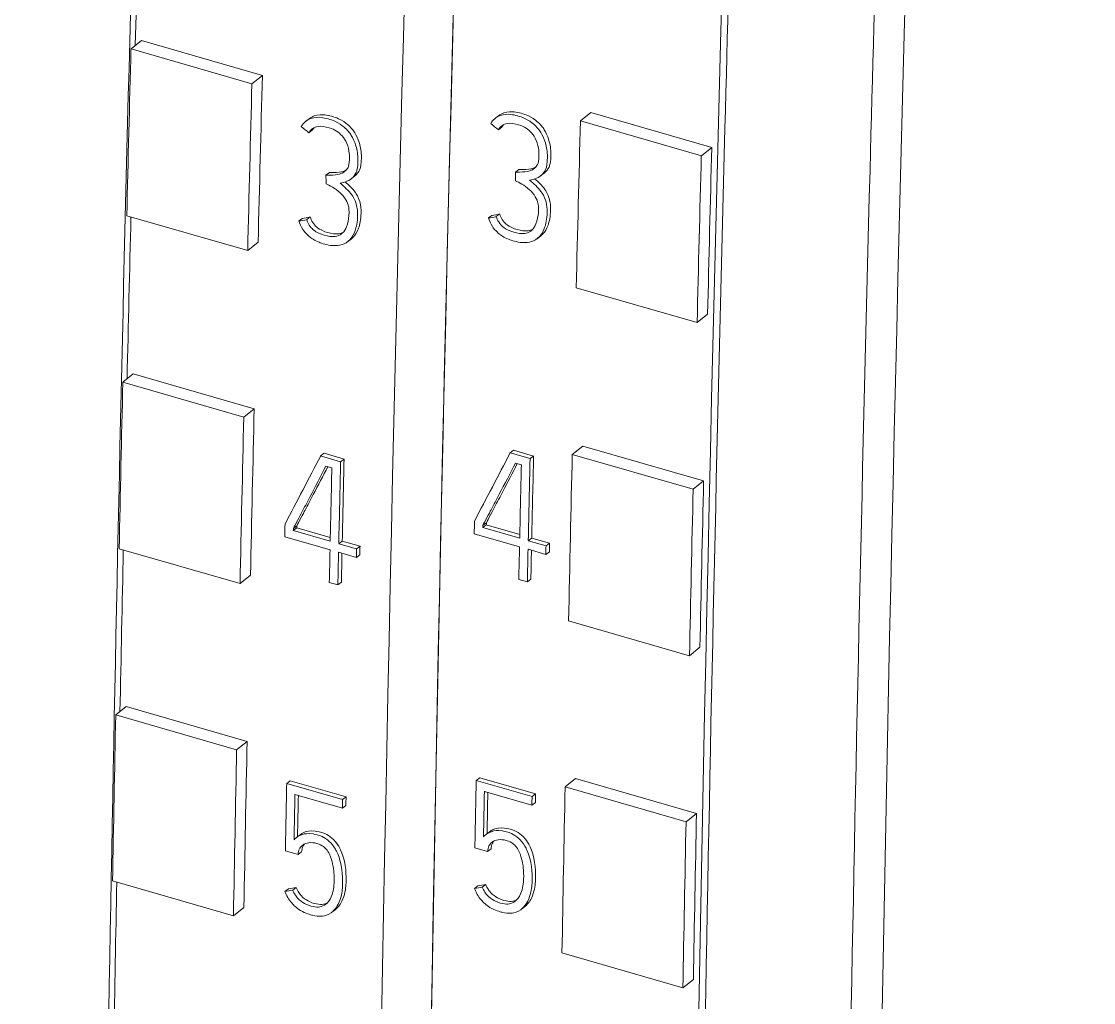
# Model space of a CAD drawing. Header units: inches. Extents: x 9220 to 92460, y -39241 to 4813.
# Drawn here: x 74692.72 to 74704.09, y -33803.64 to -33793.23 of the extents above; entities that cross this region are included whole.
import ezdxf

# ---------------------------------------------------------------- set-up
doc = ezdxf.new("R2010")
doc.units = ezdxf.units.IN
doc.header["$MEASUREMENT"] = 0

# ---------------------------------------------------------------- blocks, each defined once
blk = doc.blocks.new('A$C027ebf9d')
at = {"color": 0, "linetype": 'Continuous', "lineweight": 0}
for p, q in [((20.09071, -17.74267), (20.09661, -17.73803)), ((20.09661, -17.73803), (20.1648, -17.75771)), ((20.09071, -17.74267), (20.1589, -17.76235)), ((20.1589, -17.76235), (20.1648, -17.75771)), ((20.18933, -17.78351), (20.19129, -17.78201)), ((20.2962, -17.78181), (20.29816, -17.78031)), ((20.34417, -17.7833), (20.35007, -17.77866)), ((20.41826, -17.79834), (20.35007, -17.77866)), ((20.19101, -17.79007), (20.19297, -17.78858)), ((20.29788, -17.78837), (20.29984, -17.78688)), ((20.41236, -17.80298), (20.34417, -17.7833)), ((20.41236, -17.80298), (20.41826, -17.79834)), ((20.2006, -17.81396), (20.20256, -17.81247)), ((20.30746, -17.81226), (20.30943, -17.81077)), ((20.32174, -17.81434), (20.32371, -17.81285)), ((20.21488, -17.81604), (20.21684, -17.81454)), ((20.08834, -17.83682), (20.15653, -17.85651)), ((20.29224, -17.83812), (20.29421, -17.83663)), ((20.29664, -17.83735), (20.29861, -17.83586)), ((20.18537, -17.83982), (20.18734, -17.83833)), ((20.18978, -17.83905), (20.19174, -17.83756)), ((20.31972, -17.8498), (20.32169, -17.8483)), ((20.16243, -17.85184), (20.15653, -17.85651)), ((20.21285, -17.8515), (20.21482, -17.85)), ((20.40999, -17.89714), (20.3418, -17.87746)), ((20.41589, -17.89247), (20.40999, -17.89714)), ((20.08611, -17.93082), (20.09201, -17.92612)), ((20.09201, -17.92612), (20.16021, -17.94581)), ((20.08611, -17.93082), (20.1543, -17.9505)), ((20.1543, -17.9505), (20.16021, -17.94581)), ((20.30453, -17.97064), (20.30649, -17.96915)), ((20.31775, -17.9724), (20.30649, -17.96915)), ((20.33958, -17.97145), (20.34548, -17.96675)), ((20.41367, -17.98644), (20.34548, -17.96675)), ((20.19766, -17.97234), (20.19963, -17.97085)), ((20.19766, -17.97234), (20.20891, -17.97559)), ((20.21088, -17.97409), (20.19963, -17.97085)), ((20.20891, -17.97559), (20.21088, -17.97409)), ((20.30453, -17.97064), (20.31578, -17.97389)), ((20.31085, -17.97732), (20.30754, -17.97636)), ((20.31578, -17.97389), (20.31775, -17.9724)), ((20.40777, -17.99113), (20.33958, -17.97145)), ((20.20398, -17.97902), (20.20067, -17.97806)), ((20.40777, -17.99113), (20.41367, -17.98644)), ((20.18228, -18.0132), (20.18425, -18.01171)), ((20.28912, -18.01276), (20.29109, -18.01126)), ((20.28914, -18.0115), (20.29111, -18.01001)), ((20.30997, -18.01672), (20.29109, -18.01126)), ((20.20295, -18.02528), (20.17742, -18.01791)), ((20.18225, -18.01446), (20.18422, -18.01296)), ((20.18225, -18.01446), (20.20306, -18.02046)), ((20.2031, -18.01842), (20.18422, -18.01296)), ((20.30982, -18.02358), (20.28428, -18.01621)), ((20.28912, -18.01276), (20.30992, -18.01876)), ((20.31475, -18.02016), (20.31672, -18.01866)), ((20.32674, -18.02156), (20.31672, -18.01866)), ((20.08403, -18.02472), (20.15222, -18.0444)), ((20.20788, -18.02186), (20.20985, -18.02036)), ((20.20788, -18.02186), (20.21791, -18.02475)), ((20.21987, -18.02326), (20.20985, -18.02036)), ((20.21791, -18.02475), (20.21987, -18.02326)), ((20.31475, -18.02016), (20.32477, -18.02305)), ((20.32477, -18.02305), (20.32674, -18.02156)), ((20.2178, -18.02957), (20.20777, -18.02667)), ((20.2178, -18.02957), (20.21977, -18.02808)), ((20.32467, -18.02787), (20.31464, -18.02497)), ((20.32467, -18.02787), (20.32664, -18.02638)), ((20.15812, -18.03968), (20.15222, -18.0444)), ((20.31424, -18.04338), (20.30942, -18.04198)), ((20.31424, -18.04338), (20.31621, -18.04188)), ((20.20737, -18.04508), (20.20255, -18.04368)), ((20.20737, -18.04508), (20.20934, -18.04358)), ((20.40569, -18.08504), (20.3375, -18.06535)), ((20.41159, -18.08031), (20.40569, -18.08504)), ((20.0821, -18.11847), (20.088, -18.11372)), ((20.088, -18.11372), (20.15619, -18.1334)), ((20.0821, -18.11847), (20.15029, -18.13815)), ((20.15029, -18.13815), (20.15619, -18.1334)), ((20.17852, -18.15709), (20.18049, -18.15559)), ((20.21001, -18.16618), (20.17852, -18.15709)), ((20.18049, -18.15559), (20.21198, -18.16469)), ((20.28539, -18.15539), (20.28736, -18.15389)), ((20.31688, -18.16448), (20.28539, -18.15539)), ((20.28736, -18.15389), (20.31885, -18.16299)), ((20.33556, -18.1591), (20.34146, -18.15435)), ((20.40965, -18.17403), (20.34146, -18.15435)), ((20.18316, -18.16326), (20.20992, -18.17099)), ((20.29002, -18.16156), (20.31679, -18.16929)), ((20.31688, -18.16448), (20.31885, -18.16299)), ((20.40375, -18.17879), (20.33556, -18.1591)), ((20.20992, -18.17099), (20.21189, -18.1695)), ((20.21001, -18.16618), (20.21198, -18.16469)), ((20.31679, -18.16929), (20.31876, -18.1678)), ((20.40375, -18.17879), (20.40965, -18.17403)), ((20.18407, -18.18754), (20.18603, -18.18605)), ((20.29093, -18.18584), (20.2929, -18.18435)), ((20.28465, -18.19347), (20.29184, -18.19555)), ((20.29184, -18.19555), (20.29381, -18.19405)), ((20.17778, -18.19517), (20.18497, -18.19725)), ((20.18497, -18.19725), (20.18694, -18.19575)), ((20.0803, -18.21212), (20.14849, -18.2318)), ((20.17754, -18.21801), (20.17951, -18.21652)), ((20.18193, -18.21725), (20.1839, -18.21575)), ((20.28441, -18.21631), (20.28638, -18.21482)), ((20.2888, -18.21555), (20.29077, -18.21406)), ((20.1544, -18.22702), (20.14849, -18.2318)), ((20.2038, -18.22989), (20.20577, -18.2284)), ((20.31067, -18.22819), (20.31264, -18.2267)), ((20.40196, -18.27243), (20.33377, -18.25275)), ((20.40786, -18.26765), (20.40196, -18.27243))]:
    blk.add_line(p, q, dxfattribs=at)
at = {"color": 0, "linetype": 'Continuous', "lineweight": 0, "extrusion": (0, 0, -1)}
for centre, major_axis, ratio, start_param, end_param in [((39.93599, -2.28949), (10.9193, 37.82555), 0.433013, -2.163893, -2.027289), ((39.75753, -2.27051), (10.9193, 37.82555), 0.433013, -2.11304, -2.11041), ((39.76094, -2.2715), (10.92257, 37.8369), 0.433013, -2.115636, -2.112933), ((39.82913, -2.29118), (10.92257, 37.8369), 0.433013, -2.115636, -2.112933), ((38.71702, -1.97035), (-68.21995, 53.56006), 0.275788, -1.515397, -1.515333), ((38.82389, -1.96865), (-68.21995, 53.56006), 0.275788, -1.515397, -1.515333), ((40.01441, -2.31213), (10.92257, 37.8369), 0.433013, -2.115636, -2.112933), ((40.0826, -2.33182), (10.92257, 37.8369), 0.433013, -2.115636, -2.112933), ((39.94012, -2.29089), (8.67458, 38.4625), 0.458913, -2.087114, -2.086976), ((39.83326, -2.29259), (8.67458, 38.4625), 0.458913, -2.087114, -2.086976), ((41.32128, -2.68941), (-78.37128, -17.14586), 0.134473, -1.269935, -1.269877), ((39.75753, -2.27051), (10.9193, 37.82555), 0.433013, -2.118446, -2.115818), ((41.21441, -2.69111), (-78.37128, -17.14586), 0.134473, -1.269935, -1.269877), ((39.76094, -2.2715), (10.92257, 37.8369), 0.433013, -2.12104, -2.118338), ((39.82913, -2.29118), (10.92257, 37.8369), 0.433013, -2.12104, -2.118338), ((40.20018, -2.39852), (-24.57412, -33.77302), 0.206653, 0.946781, 0.948046), ((39.88085, -2.30613), (10.9197, 37.82543), 0.43303, -2.120064, -2.118732), ((40.30704, -2.39682), (-24.57412, -33.77302), 0.206653, 0.946781, 0.948046), ((39.98772, -2.30443), (10.9197, 37.82543), 0.43303, -2.120064, -2.118732), ((40.01441, -2.31213), (10.92257, 37.8369), 0.433013, -2.12104, -2.118338), ((39.87602, -2.30494), (10.92079, 37.82921), 0.43303, -2.120056, -2.118863), ((39.98289, -2.30324), (10.92079, 37.82921), 0.43303, -2.120056, -2.118863), ((40.0826, -2.33182), (10.92257, 37.8369), 0.433013, -2.12104, -2.118338), ((39.85048, -2.29756), (10.92079, 37.82921), 0.43303, -2.120195, -2.11999), ((39.85522, -2.29873), (10.9197, 37.82543), 0.43303, -2.120064, -2.120028), ((39.95735, -2.29587), (10.92079, 37.82921), 0.43303, -2.120195, -2.11999), ((39.96209, -2.29703), (10.9197, 37.82543), 0.43303, -2.120064, -2.120028), ((39.89087, -2.30902), (10.9197, 37.82543), 0.43303, -2.120203, -2.120064), ((39.98289, -2.30324), (10.92079, 37.82921), 0.43303, -2.120725, -2.120195), ((39.99774, -2.30732), (10.9197, 37.82543), 0.43303, -2.120203, -2.120064), ((39.75753, -2.27051), (10.9193, 37.82555), 0.433013, -2.123851, -2.121224), ((39.87602, -2.30494), (10.92079, 37.82921), 0.43303, -2.120725, -2.120195), ((39.88085, -2.30613), (10.9197, 37.82543), 0.43303, -2.120733, -2.120262), ((39.98772, -2.30443), (10.9197, 37.82543), 0.43303, -2.120733, -2.120262), ((39.76094, -2.2715), (10.92257, 37.8369), 0.433013, -2.126443, -2.123742), ((39.82913, -2.29118), (10.92257, 37.8369), 0.433013, -2.126443, -2.123742), ((39.85918, -2.30008), (10.92079, 37.82921), 0.43303, -2.125049, -2.124311), ((39.96605, -2.29838), (10.92079, 37.82921), 0.43303, -2.125049, -2.124311), ((40.01441, -2.31213), (10.92257, 37.8369), 0.433013, -2.126443, -2.123742), ((39.88595, -2.3078), (10.92079, 37.82921), 0.43303, -2.124311, -2.124173), ((39.99282, -2.3061), (10.92079, 37.82921), 0.43303, -2.124311, -2.124173), ((40.0826, -2.33182), (10.92257, 37.8369), 0.433013, -2.126443, -2.123742), ((39.75753, -2.27051), (10.9193, 37.82555), 0.433013, -2.129255, -2.12663), ((42.02731, -2.92598), (-78.37912, -17.14757), 0.134473, -1.259056, -1.258997), ((42.13417, -2.92429), (-78.37912, -17.14757), 0.134473, -1.259056, -1.258997)]:
    blk.add_ellipse(centre, major_axis=major_axis, ratio=ratio, start_param=start_param, end_param=end_param, dxfattribs=at)
at = {"color": 0, "linetype": 'Continuous', "lineweight": 0}
for centre, major_axis, ratio, start_param, end_param in [((39.93599, -2.28949), (-10.9193, -37.82555), 0.433013, -1.102762, -0.989056), ((39.90755, -2.31382), (-10.9193, -37.82555), 0.433013, -1.102762, -0.989056), ((40.08601, -2.3328), (-10.9193, -37.82555), 0.433013, -1.100465, -0.991379), ((40.1715, -2.35719), (-10.90947, -37.79151), 0.433013, -1.097566, -0.991094), ((39.82913, -2.29118), (-10.9193, -37.82555), 0.433013, -1.02866, -1.025957), ((40.0826, -2.33182), (-10.9193, -37.82555), 0.433013, -1.02866, -1.025957), ((41.21397, -2.69119), (-78.37912, -17.14757), 0.134473, 1.269885, 1.269943), ((41.32084, -2.68949), (-78.37912, -17.14757), 0.134473, 1.269885, 1.269943), ((39.82913, -2.29118), (-10.9193, -37.82555), 0.433013, -1.023255, -1.020552), ((39.88084, -2.30633), (-10.92079, -37.82921), 0.43303, -1.022868, -1.021537), ((39.98771, -2.30463), (-10.92079, -37.82921), 0.43303, -1.022868, -1.021537), ((40.0826, -2.33182), (-10.9193, -37.82555), 0.433013, -1.023255, -1.020552), ((39.96209, -2.29722), (-10.92079, -37.82923), 0.43303, -1.021573, -1.021537), ((39.85522, -2.29892), (-10.92079, -37.82923), 0.43303, -1.021573, -1.021537), ((39.89087, -2.30922), (-10.92079, -37.82921), 0.43303, -1.021537, -1.021398), ((39.99773, -2.30752), (-10.92079, -37.82921), 0.43303, -1.021537, -1.021398), ((39.88084, -2.30633), (-10.92079, -37.82921), 0.43303, -1.021398, -1.020868), ((39.98771, -2.30463), (-10.92079, -37.82921), 0.43303, -1.021398, -1.020868), ((39.82913, -2.29118), (-10.9193, -37.82555), 0.433013, -1.017851, -1.015149), ((39.85445, -2.29871), (-10.92079, -37.82921), 0.43303, -1.01742, -1.016321), ((39.96132, -2.29701), (-10.92079, -37.82921), 0.43303, -1.01742, -1.016321), ((39.85919, -2.29987), (-10.9197, -37.82543), 0.43303, -1.017214, -1.016542), ((39.96606, -2.29817), (-10.9197, -37.82543), 0.43303, -1.017214, -1.016542), ((39.99282, -2.3059), (-10.9197, -37.82543), 0.43303, -1.017411, -1.017273), ((39.88596, -2.3076), (-10.9197, -37.82543), 0.43303, -1.017411, -1.017273), ((40.0826, -2.33182), (-10.9193, -37.82555), 0.433013, -1.017851, -1.015149), ((42.02775, -2.92591), (-78.37128, -17.14586), 0.134473, 1.258989, 1.259047), ((42.13461, -2.92421), (-78.37128, -17.14586), 0.134473, 1.258989, 1.259047)]:
    blk.add_ellipse(centre, major_axis=major_axis, ratio=ratio, start_param=start_param, end_param=end_param, dxfattribs=at)
for points, knots in [([(20.07001, -19.0335), (20.07055, -18.91912), (20.07265, -18.64574), (20.07893, -18.20934), (20.09089, -17.67097), (20.10653, -17.17006), (20.12614, -16.66858), (20.14972, -16.15151), (20.17737, -15.64443), (20.1988, -15.29958), (20.2059, -15.18965)], [0.1285183, 0.1285183, 0.1285183, 0.1285183, 0.1989102, 0.2963502, 0.3949059, 0.525445, 0.5979674, 0.6950356, 0.8333844, 0.8979673, 0.8979673, 0.8979673, 0.8979673]), ([(20.54119, -15.2539), (20.53409, -15.36383), (20.51267, -15.70868), (20.48501, -16.21576), (20.46143, -16.73284), (20.44183, -17.23431), (20.42619, -17.73522), (20.41423, -18.2736), (20.40794, -18.70999), (20.40585, -18.98338), (20.40531, -19.09775)], [0.1020327, 0.1020327, 0.1020327, 0.1020327, 0.1666156, 0.3049644, 0.4020326, 0.474555, 0.6050941, 0.7036498, 0.8010898, 0.8714817, 0.8714817, 0.8714817, 0.8714817]), ([(20.11702, -15.27665), (20.11243, -15.3496), (20.09355, -15.65744), (20.06789, -16.12789), (20.04431, -16.64496), (20.0247, -17.14644), (20.00906, -17.64735), (19.9971, -18.18572), (19.99076, -18.62621), (19.98846, -18.93103), (19.9879, -19.07667), (19.98781, -19.10395)], [0.1237088, 0.1237088, 0.1237088, 0.1237088, 0.1666156, 0.3049644, 0.4020326, 0.474555, 0.6050941, 0.7036498, 0.8010898, 0.8739842, 0.8907937, 0.8907937, 0.8907937, 0.8907937]), ([(20.61597, -15.38815), (20.61138, -15.4611), (20.5925, -15.76894), (20.56684, -16.23938), (20.54326, -16.75646), (20.52365, -17.25794), (20.50802, -17.75885), (20.49605, -18.29722), (20.48971, -18.73771), (20.48741, -19.04253), (20.48685, -19.18817), (20.48677, -19.21545)], [0.1237088, 0.1237088, 0.1237088, 0.1237088, 0.1666156, 0.3049644, 0.4020326, 0.474555, 0.6050941, 0.7036498, 0.8010898, 0.8739842, 0.8907937, 0.8907937, 0.8907937, 0.8907937]), ([(20.18671, -17.78659), (20.18729, -17.7855), (20.18805, -17.78456), (20.18987, -17.78303), (20.19092, -17.78245), (20.19434, -17.78122), (20.19652, -17.78127), (20.20046, -17.78168), (20.20331, -17.78252), (20.20806, -17.78466), (20.20971, -17.78587), (20.21283, -17.78849), (20.21414, -17.79028), (20.21577, -17.79286), (20.21677, -17.79473), (20.2183, -17.79993), (20.21864, -17.80264), (20.21878, -17.80927), (20.21809, -17.81135), (20.21761, -17.81275), (20.21695, -17.81412), (20.21501, -17.816), (20.21407, -17.81676), (20.21143, -17.81782), (20.20993, -17.81826), (20.20867, -17.81853)], [-0.09936809, -0.09936809, -0.09936809, -0.09936809, -0.09849697, -0.09849697, -0.09763198, -0.09763198, -0.09589681, -0.09589681, -0.09282101, -0.09282101, -0.08965704, -0.08965704, -0.08373416, -0.08373416, -0.07786445, -0.07786445, -0.07203398, -0.07203398, -0.06268047, -0.06268047, -0.03069856, -0.03069856, -0.0122073, -0.0122073, 0, 0, 0, 0]), ([(20.21684, -17.81454), (20.21716, -17.81431), (20.21743, -17.81407), (20.2189, -17.81265), (20.21956, -17.81129), (20.22006, -17.80986), (20.22074, -17.80781), (20.22061, -17.80097), (20.22022, -17.7983), (20.21876, -17.79328), (20.21776, -17.79141), (20.21609, -17.78875), (20.21478, -17.787), (20.21171, -17.7844), (20.21007, -17.78319), (20.2053, -17.78103), (20.20247, -17.7802), (20.19854, -17.77978), (20.19636, -17.77972), (20.19307, -17.78088), (20.19213, -17.78138), (20.19129, -17.78201)], [0.0244894, 0.0244894, 0.0244894, 0.0244894, 0.03077671, 0.03077671, 0.06275562, 0.06275562, 0.07305871, 0.07305871, 0.08013647, 0.08013647, 0.08778077, 0.08778077, 0.09581429, 0.09581429, 0.1001726, 0.1001726, 0.10444629, 0.10444629, 0.10691455, 0.10691455, 0.10800323, 0.10800323, 0.10800323, 0.10800323]), ([(20.29358, -17.78489), (20.29415, -17.7838), (20.29492, -17.78286), (20.29674, -17.78134), (20.29779, -17.78075), (20.3012, -17.77952), (20.30339, -17.77957), (20.30733, -17.77998), (20.31018, -17.78082), (20.31493, -17.78296), (20.31658, -17.78417), (20.3197, -17.7868), (20.32101, -17.78858), (20.32263, -17.79116), (20.32364, -17.79303), (20.32517, -17.79823), (20.32551, -17.80094), (20.32564, -17.80757), (20.32496, -17.80965), (20.32448, -17.81105), (20.32382, -17.81242), (20.32188, -17.8143), (20.32094, -17.81506), (20.3183, -17.81612), (20.3168, -17.81656), (20.31554, -17.81683)], [-0.09936809, -0.09936809, -0.09936809, -0.09936809, -0.09849697, -0.09849697, -0.09763198, -0.09763198, -0.09589681, -0.09589681, -0.09282101, -0.09282101, -0.08965704, -0.08965704, -0.08373416, -0.08373416, -0.07786445, -0.07786445, -0.07203398, -0.07203398, -0.06268047, -0.06268047, -0.03069856, -0.03069856, -0.0122073, -0.0122073, 0, 0, 0, 0]), ([(20.32371, -17.81285), (20.32403, -17.81261), (20.3243, -17.81237), (20.32577, -17.81095), (20.32643, -17.80959), (20.32692, -17.80816), (20.3276, -17.80611), (20.32748, -17.79927), (20.32709, -17.7966), (20.32562, -17.79158), (20.32462, -17.78971), (20.32296, -17.78705), (20.32165, -17.7853), (20.31858, -17.7827), (20.31693, -17.78149), (20.31217, -17.77933), (20.30934, -17.77851), (20.30541, -17.77808), (20.30323, -17.77802), (20.29993, -17.77919), (20.299, -17.77968), (20.29816, -17.78031)], [0.0244894, 0.0244894, 0.0244894, 0.0244894, 0.03077671, 0.03077671, 0.06275562, 0.06275562, 0.07305871, 0.07305871, 0.08013647, 0.08013647, 0.08778077, 0.08778077, 0.09581429, 0.09581429, 0.1001726, 0.1001726, 0.10444629, 0.10444629, 0.10691455, 0.10691455, 0.10800323, 0.10800323, 0.10800323, 0.10800323]), ([(20.2006, -17.81396), (20.20128, -17.81396), (20.2043, -17.81394), (20.20783, -17.8136), (20.20897, -17.8132), (20.21112, -17.81215), (20.21185, -17.81138), (20.21292, -17.81005), (20.21335, -17.80915), (20.21396, -17.8063), (20.21392, -17.80413), (20.21378, -17.80114), (20.2135, -17.7993), (20.21228, -17.79558), (20.2114, -17.79399), (20.20945, -17.7913), (20.20839, -17.79037), (20.20633, -17.78886), (20.20503, -17.7882), (20.20216, -17.78709), (20.19974, -17.78636), (20.19578, -17.78643), (20.19465, -17.78682), (20.1931, -17.78766), (20.1926, -17.78808), (20.19176, -17.78894), (20.19136, -17.78949), (20.19101, -17.79007)], [-0.05962722, -0.05962722, -0.05962722, -0.05962722, -0.0586005, -0.0586005, -0.05751843, -0.05751843, -0.05597545, -0.05597545, -0.05384921, -0.05384921, -0.05077923, -0.05077923, -0.04618742, -0.04618742, -0.0413943, -0.0413943, -0.03569569, -0.03569569, -0.02789914, -0.02789914, -0.01842658, -0.01842658, -0.01189853, -0.01189853, -0.00652665, -0.00652665, 0, 0, 0, 0]), ([(20.30746, -17.81226), (20.30815, -17.81226), (20.31117, -17.81224), (20.3147, -17.8119), (20.31584, -17.8115), (20.31799, -17.81045), (20.31872, -17.80968), (20.31979, -17.80835), (20.32022, -17.80746), (20.32082, -17.8046), (20.32078, -17.80243), (20.32065, -17.79944), (20.32037, -17.79761), (20.31915, -17.79388), (20.31827, -17.79229), (20.31632, -17.7896), (20.31526, -17.78867), (20.3132, -17.78716), (20.3119, -17.7865), (20.30903, -17.78539), (20.30661, -17.78466), (20.30265, -17.78473), (20.30152, -17.78512), (20.29997, -17.78596), (20.29947, -17.78638), (20.29862, -17.78725), (20.29823, -17.78779), (20.29788, -17.78837)], [-0.05962722, -0.05962722, -0.05962722, -0.05962722, -0.0586005, -0.0586005, -0.05751843, -0.05751843, -0.05597545, -0.05597545, -0.05384921, -0.05384921, -0.05077923, -0.05077923, -0.04618742, -0.04618742, -0.0413943, -0.0413943, -0.03569569, -0.03569569, -0.02789914, -0.02789914, -0.01842658, -0.01842658, -0.01189853, -0.01189853, -0.00652665, -0.00652665, 0, 0, 0, 0]), ([(20.21197, -17.8112), (20.21195, -17.81121), (20.21193, -17.81122), (20.2111, -17.81164), (20.20996, -17.81208), (20.20635, -17.81246), (20.20311, -17.81246), (20.20256, -17.81247)], [0.39979583, 0.39979583, 0.39979583, 0.39979583, 0.40006877, 0.40006877, 0.41038704, 0.41038704, 0.42065361, 0.42065361, 0.42065361, 0.42065361]), ([(20.31884, -17.8095), (20.31882, -17.80951), (20.31879, -17.80953), (20.31797, -17.80994), (20.31682, -17.81038), (20.31322, -17.81076), (20.30998, -17.81077), (20.30943, -17.81077)], [0.39979583, 0.39979583, 0.39979583, 0.39979583, 0.40006877, 0.40006877, 0.41038704, 0.41038704, 0.42065361, 0.42065361, 0.42065361, 0.42065361]), ([(20.20867, -17.81853), (20.21102, -17.82047), (20.2134, -17.82255), (20.21582, -17.82596), (20.21694, -17.8277), (20.21846, -17.8326), (20.21855, -17.83466), (20.21843, -17.84046), (20.21777, -17.84334), (20.21662, -17.84666), (20.21577, -17.84857), (20.2128, -17.8518), (20.21119, -17.85264), (20.20814, -17.85365), (20.20633, -17.85381), (20.20136, -17.85346), (20.19837, -17.85246), (20.19403, -17.85074), (20.19241, -17.84952), (20.18926, -17.8469), (20.18818, -17.84538), (20.18667, -17.84304), (20.18584, -17.84112), (20.18537, -17.83982)], [-0.03140178, -0.03140178, -0.03140178, -0.03140178, -0.02924783, -0.02924783, -0.0284803, -0.0284803, -0.02773844, -0.02773844, -0.02618792, -0.02618792, -0.02504854, -0.02504854, -0.02396148, -0.02396148, -0.02268513, -0.02268513, -0.02055614, -0.02055614, -0.01680788, -0.01680788, -0.0108783, -0.0108783, 0, 0, 0, 0]), ([(20.18978, -17.83905), (20.19015, -17.84009), (20.19062, -17.84112), (20.19198, -17.84329), (20.19273, -17.84407), (20.19439, -17.84558), (20.19562, -17.84627), (20.19847, -17.84758), (20.20083, -17.84827), (20.20425, -17.84865), (20.20559, -17.84862), (20.2082, -17.84798), (20.20918, -17.84734), (20.211, -17.84571), (20.21172, -17.84442), (20.21305, -17.84109), (20.21344, -17.83861), (20.21388, -17.83371), (20.21346, -17.83186), (20.21313, -17.83049), (20.2127, -17.82927), (20.21095, -17.82629), (20.20988, -17.82503), (20.20575, -17.82126), (20.20255, -17.81969), (20.20076, -17.81887)], [-0.03767688, -0.03767688, -0.03767688, -0.03767688, -0.03752155, -0.03752155, -0.03732628, -0.03732628, -0.03693922, -0.03693922, -0.03624115, -0.03624115, -0.03578934, -0.03578934, -0.03527417, -0.03527417, -0.03445322, -0.03445322, -0.03304988, -0.03304988, -0.03034808, -0.03034808, -0.02338194, -0.02338194, -0.01600812, -0.01600812, 0, 0, 0, 0]), ([(20.21482, -17.85), (20.21527, -17.84966), (20.21571, -17.84927), (20.21725, -17.84763), (20.21825, -17.84609), (20.21976, -17.84183), (20.22037, -17.83898), (20.22053, -17.83313), (20.2204, -17.83111), (20.21896, -17.82631), (20.21783, -17.82454), (20.21567, -17.82143), (20.21359, -17.81952), (20.21149, -17.81775)], [0.03836546, 0.03836546, 0.03836546, 0.03836546, 0.03916813, 0.03916813, 0.04123246, 0.04123246, 0.04319054, 0.04319054, 0.04436628, 0.04436628, 0.04569522, 0.04569522, 0.04929065, 0.04929065, 0.04929065, 0.04929065]), ([(20.31554, -17.81683), (20.31789, -17.81877), (20.32027, -17.82085), (20.32269, -17.82426), (20.32381, -17.826), (20.32532, -17.8309), (20.32542, -17.83296), (20.3253, -17.83876), (20.32464, -17.84164), (20.32349, -17.84496), (20.32264, -17.84687), (20.31966, -17.8501), (20.31806, -17.85094), (20.31501, -17.85195), (20.3132, -17.85211), (20.30823, -17.85176), (20.30524, -17.85076), (20.3009, -17.84904), (20.29928, -17.84782), (20.29612, -17.8452), (20.29504, -17.84368), (20.29354, -17.84134), (20.29271, -17.83942), (20.29224, -17.83812)], [-0.03140178, -0.03140178, -0.03140178, -0.03140178, -0.02924783, -0.02924783, -0.0284803, -0.0284803, -0.02773844, -0.02773844, -0.02618792, -0.02618792, -0.02504854, -0.02504854, -0.02396148, -0.02396148, -0.02268513, -0.02268513, -0.02055614, -0.02055614, -0.01680788, -0.01680788, -0.0108783, -0.0108783, 0, 0, 0, 0]), ([(20.29664, -17.83735), (20.29701, -17.83839), (20.29749, -17.83942), (20.29885, -17.84159), (20.2996, -17.84237), (20.30126, -17.84388), (20.30249, -17.84457), (20.30534, -17.84588), (20.30769, -17.84657), (20.31112, -17.84695), (20.31246, -17.84692), (20.31507, -17.84628), (20.31605, -17.84564), (20.31787, -17.84401), (20.31858, -17.84272), (20.31992, -17.83939), (20.3203, -17.83691), (20.32075, -17.83201), (20.32033, -17.83016), (20.32, -17.82879), (20.31957, -17.82757), (20.31782, -17.82459), (20.31675, -17.82334), (20.31262, -17.81956), (20.30941, -17.81799), (20.30763, -17.81717)], [-0.03767688, -0.03767688, -0.03767688, -0.03767688, -0.03752155, -0.03752155, -0.03732628, -0.03732628, -0.03693922, -0.03693922, -0.03624115, -0.03624115, -0.03578934, -0.03578934, -0.03527417, -0.03527417, -0.03445322, -0.03445322, -0.03304988, -0.03304988, -0.03034808, -0.03034808, -0.02338194, -0.02338194, -0.01600812, -0.01600812, 0, 0, 0, 0]), ([(20.32169, -17.8483), (20.32214, -17.84797), (20.32258, -17.84757), (20.32412, -17.84593), (20.32511, -17.84439), (20.32663, -17.84014), (20.32724, -17.83728), (20.3274, -17.83143), (20.32727, -17.82941), (20.32583, -17.82461), (20.3247, -17.82284), (20.32253, -17.81974), (20.32046, -17.81782), (20.31836, -17.81606)], [0.03836546, 0.03836546, 0.03836546, 0.03836546, 0.03916813, 0.03916813, 0.04123246, 0.04123246, 0.04319054, 0.04319054, 0.04436628, 0.04436628, 0.04569522, 0.04569522, 0.04929065, 0.04929065, 0.04929065, 0.04929065]), ([(20.31723, -17.84454), (20.31678, -17.84477), (20.31625, -17.84498), (20.31444, -17.84543), (20.31311, -17.84546), (20.30968, -17.84508), (20.30733, -17.84439), (20.30454, -17.84312), (20.30328, -17.84243), (20.30159, -17.8409), (20.30083, -17.84012), (20.29947, -17.83795), (20.29898, -17.8369), (20.29861, -17.83586)], [0.036778896, 0.036778896, 0.036778896, 0.036778896, 0.037012041, 0.037012041, 0.037488607, 0.037488607, 0.038227837, 0.038227837, 0.038620041, 0.038620041, 0.038812515, 0.038812515, 0.038967231, 0.038967231, 0.038967231, 0.038967231]), ([(20.21036, -17.84624), (20.20991, -17.84647), (20.20939, -17.84668), (20.20758, -17.84713), (20.20624, -17.84716), (20.20281, -17.84678), (20.20046, -17.84609), (20.19767, -17.84482), (20.19642, -17.84413), (20.19472, -17.8426), (20.19396, -17.84182), (20.1926, -17.83964), (20.19212, -17.8386), (20.19174, -17.83756)], [0.036778896, 0.036778896, 0.036778896, 0.036778896, 0.037012041, 0.037012041, 0.037488607, 0.037488607, 0.038227837, 0.038227837, 0.038620041, 0.038620041, 0.038812515, 0.038812515, 0.038967231, 0.038967231, 0.038967231, 0.038967231]), ([(20.30754, -17.97636), (20.30453, -17.98227), (20.30146, -17.98812), (20.29685, -17.9969), (20.29531, -17.99982), (20.29286, -18.00451), (20.29009, -18.00979), (20.28914, -18.0115)], [-0.1128553, -0.1128553, -0.1128553, -0.1128553, -0.0501564, -0.0501564, -0.0188068, -0.0188068, 0, 0, 0, 0]), ([(20.20067, -17.97806), (20.19767, -17.98397), (20.1946, -17.98982), (20.18998, -17.99859), (20.18844, -18.00152), (20.18599, -18.0062), (20.18322, -18.01149), (20.18228, -18.0132)], [-0.1128553, -0.1128553, -0.1128553, -0.1128553, -0.0501564, -0.0501564, -0.0188068, -0.0188068, 0, 0, 0, 0]), ([(20.18425, -18.01171), (20.18519, -18.01), (20.18796, -18.00471), (20.19041, -18.00003), (20.19195, -17.9971), (20.19625, -17.98892), (20.19901, -17.98366), (20.20172, -17.97836)], [0, 0, 0, 0, 0.0188068, 0.0188068, 0.0501564, 0.0501564, 0.1064873, 0.1064873, 0.1064873, 0.1064873]), ([(20.29111, -18.01001), (20.29206, -18.0083), (20.29483, -18.00301), (20.29728, -17.99833), (20.29882, -17.9954), (20.30312, -17.98723), (20.30588, -17.98196), (20.30858, -17.97666)], [0, 0, 0, 0, 0.0188068, 0.0188068, 0.0501564, 0.0501564, 0.1064873, 0.1064873, 0.1064873, 0.1064873]), ([(20.17754, -18.21801), (20.17799, -18.21917), (20.1785, -18.22032), (20.17967, -18.2224), (20.18036, -18.22343), (20.18252, -18.22589), (20.18394, -18.2273), (20.18916, -18.23045), (20.19204, -18.2312), (20.19473, -18.23191), (20.19668, -18.23221), (20.20007, -18.23176), (20.20184, -18.23132), (20.20472, -18.22923), (20.20622, -18.22783), (20.20931, -18.2218), (20.20978, -18.21829), (20.21012, -18.21366), (20.21036, -18.20723), (20.20786, -18.19776), (20.20678, -18.19558), (20.20485, -18.19226), (20.20367, -18.19088), (20.20106, -18.18847), (20.19965, -18.18765), (20.19656, -18.18625), (20.19469, -18.18584), (20.19041, -18.18515), (20.18849, -18.18555), (20.18675, -18.18606), (20.18583, -18.18639), (20.18425, -18.18738), (20.18341, -18.18798), (20.18266, -18.18884)], [-0.1724739, -0.1724739, -0.1724739, -0.1724739, -0.1641992, -0.1641992, -0.1568842, -0.1568842, -0.148023, -0.148023, -0.1370606, -0.1370606, -0.121046, -0.121046, -0.1109787, -0.1109787, -0.1046903, -0.1046903, -0.0965352, -0.0965352, -0.0878036, -0.0878036, -0.0833296, -0.0833296, -0.0773019, -0.0773019, -0.0695833, -0.0695833, -0.0573985, -0.0573985, -0.0305292, -0.0305292, -0.011275, -0.011275, 0, 0, 0, 0]), ([(20.18603, -18.18605), (20.18623, -18.1859), (20.18643, -18.18576), (20.18699, -18.18539), (20.18779, -18.1849), (20.18965, -18.18427), (20.19158, -18.18369), (20.19573, -18.18416), (20.19783, -18.18453), (20.20149, -18.18605), (20.20281, -18.18688), (20.20563, -18.18929), (20.20675, -18.19078), (20.20834, -18.1933), (20.20947, -18.19538), (20.21235, -18.20504), (20.21209, -18.21186), (20.21178, -18.21657), (20.21134, -18.22006), (20.20857, -18.22568), (20.20723, -18.22729), (20.20577, -18.2284)], [0.00683562, 0.00683562, 0.00683562, 0.00683562, 0.00980722, 0.00980722, 0.01617297, 0.01617297, 0.01976046, 0.01976046, 0.02121248, 0.02121248, 0.02227971, 0.02227971, 0.0236757, 0.0236757, 0.0251132, 0.0251132, 0.02812069, 0.02812069, 0.03098034, 0.03098034, 0.03285161, 0.03285161, 0.03285161, 0.03285161]), ([(20.28441, -18.21631), (20.28486, -18.21747), (20.28537, -18.21862), (20.28654, -18.2207), (20.28723, -18.22173), (20.28939, -18.22419), (20.2908, -18.2256), (20.29603, -18.22875), (20.29891, -18.22951), (20.3016, -18.23021), (20.30355, -18.23051), (20.30694, -18.23006), (20.30871, -18.22962), (20.31159, -18.22753), (20.31309, -18.22613), (20.31618, -18.22011), (20.31664, -18.21659), (20.31699, -18.21196), (20.31723, -18.20553), (20.31473, -18.19606), (20.31365, -18.19389), (20.31172, -18.19057), (20.31054, -18.18918), (20.30793, -18.18677), (20.30652, -18.18596), (20.30343, -18.18456), (20.30156, -18.18414), (20.29728, -18.18345), (20.29535, -18.18385), (20.29362, -18.18436), (20.2927, -18.18469), (20.29112, -18.18568), (20.29028, -18.18628), (20.28953, -18.18715)], [-0.1724739, -0.1724739, -0.1724739, -0.1724739, -0.1641992, -0.1641992, -0.1568842, -0.1568842, -0.148023, -0.148023, -0.1370606, -0.1370606, -0.121046, -0.121046, -0.1109787, -0.1109787, -0.1046903, -0.1046903, -0.0965352, -0.0965352, -0.0878036, -0.0878036, -0.0833296, -0.0833296, -0.0773019, -0.0773019, -0.0695833, -0.0695833, -0.0573985, -0.0573985, -0.0305292, -0.0305292, -0.011275, -0.011275, 0, 0, 0, 0]), ([(20.2929, -18.18435), (20.2931, -18.1842), (20.29329, -18.18406), (20.29386, -18.18369), (20.29466, -18.1832), (20.29652, -18.18257), (20.29845, -18.18199), (20.3026, -18.18246), (20.3047, -18.18283), (20.30835, -18.18435), (20.30968, -18.18518), (20.3125, -18.18759), (20.31362, -18.18908), (20.31521, -18.19161), (20.31634, -18.19368), (20.31922, -18.20334), (20.31896, -18.21017), (20.31865, -18.21487), (20.31821, -18.21836), (20.31544, -18.22398), (20.31409, -18.22559), (20.31264, -18.2267)], [0.00683562, 0.00683562, 0.00683562, 0.00683562, 0.00980722, 0.00980722, 0.01617297, 0.01617297, 0.01976046, 0.01976046, 0.02121248, 0.02121248, 0.02227971, 0.02227971, 0.0236757, 0.0236757, 0.0251132, 0.0251132, 0.02812069, 0.02812069, 0.03098034, 0.03098034, 0.03285161, 0.03285161, 0.03285161, 0.03285161]), ([(20.18497, -18.19725), (20.18504, -18.19604), (20.18527, -18.19498), (20.18597, -18.19348), (20.1865, -18.19263), (20.18839, -18.19127), (20.18955, -18.19073), (20.19243, -18.19037), (20.19393, -18.19054), (20.19613, -18.19118), (20.19732, -18.19157), (20.19949, -18.19286), (20.20018, -18.19348), (20.20152, -18.19502), (20.20214, -18.19604), (20.20355, -18.19899), (20.20411, -18.20107), (20.20527, -18.20623), (20.20531, -18.20955), (20.20529, -18.21403), (20.20506, -18.21706), (20.20349, -18.22164), (20.20259, -18.22328), (20.20038, -18.22547), (20.19926, -18.2262), (20.19705, -18.22687), (20.19596, -18.22699), (20.19318, -18.22661), (20.19124, -18.22615), (20.18844, -18.22485), (20.18701, -18.22406), (20.18448, -18.22168), (20.1838, -18.22076), (20.1828, -18.21924), (20.18232, -18.21826), (20.18193, -18.21725)], [-0.2976623, -0.2976623, -0.2976623, -0.2976623, -0.2685382, -0.2685382, -0.2493534, -0.2493534, -0.2341711, -0.2341711, -0.2193992, -0.2193992, -0.2128316, -0.2128316, -0.2076111, -0.2076111, -0.2005638, -0.2005638, -0.1875266, -0.1875266, -0.1531948, -0.1531948, -0.1056682, -0.1056682, -0.074497, -0.074497, -0.0520687, -0.0520687, -0.0356337, -0.0356337, -0.0213289, -0.0213289, -0.0138819, -0.0138819, -0.0085463, -0.0085463, 0, 0, 0, 0]), ([(20.1885, -18.1913), (20.18809, -18.19177), (20.18783, -18.19222), (20.18724, -18.19348), (20.18701, -18.19454), (20.18694, -18.19575)], [0.25616512, 0.25616512, 0.25616512, 0.25616512, 0.26788254, 0.26788254, 0.29799267, 0.29799267, 0.29799267, 0.29799267]), ([(20.29184, -18.19555), (20.29191, -18.19434), (20.29213, -18.19328), (20.29284, -18.19179), (20.29336, -18.19093), (20.29526, -18.18957), (20.29641, -18.18904), (20.29929, -18.18867), (20.3008, -18.18884), (20.303, -18.18948), (20.30419, -18.18987), (20.30635, -18.19116), (20.30705, -18.19179), (20.30839, -18.19332), (20.309, -18.19434), (20.31042, -18.19729), (20.31098, -18.19937), (20.31214, -18.20453), (20.31218, -18.20785), (20.31216, -18.21233), (20.31192, -18.21537), (20.31036, -18.21994), (20.30945, -18.22158), (20.30725, -18.22377), (20.30613, -18.2245), (20.30392, -18.22517), (20.30283, -18.22529), (20.30005, -18.22492), (20.29811, -18.22445), (20.2953, -18.22315), (20.29388, -18.22236), (20.29135, -18.21998), (20.29067, -18.21906), (20.28967, -18.21754), (20.28918, -18.21656), (20.2888, -18.21555)], [-0.2976623, -0.2976623, -0.2976623, -0.2976623, -0.2685382, -0.2685382, -0.2493534, -0.2493534, -0.2341711, -0.2341711, -0.2193992, -0.2193992, -0.2128316, -0.2128316, -0.2076111, -0.2076111, -0.2005638, -0.2005638, -0.1875266, -0.1875266, -0.1531948, -0.1531948, -0.1056682, -0.1056682, -0.074497, -0.074497, -0.0520687, -0.0520687, -0.0356337, -0.0356337, -0.0213289, -0.0213289, -0.0138819, -0.0138819, -0.0085463, -0.0085463, 0, 0, 0, 0]), ([(20.29537, -18.1896), (20.29496, -18.19007), (20.2947, -18.19052), (20.2941, -18.19178), (20.29388, -18.19284), (20.29381, -18.19405)], [0.25616512, 0.25616512, 0.25616512, 0.25616512, 0.26788254, 0.26788254, 0.29799267, 0.29799267, 0.29799267, 0.29799267]), ([(20.1839, -18.21575), (20.18428, -18.21677), (20.18477, -18.21775), (20.18577, -18.21926), (20.18645, -18.22019), (20.18898, -18.22257), (20.19041, -18.22335), (20.19321, -18.22466), (20.19515, -18.22512), (20.19793, -18.22549), (20.19902, -18.22538), (20.20045, -18.22494), (20.20091, -18.22474), (20.20136, -18.2245)], [0, 0, 0, 0, 0.00854793, 0.00854793, 0.01388271, 0.01388271, 0.02132476, 0.02132476, 0.03560576, 0.03560576, 0.05200622, 0.05200622, 0.06061429, 0.06061429, 0.06061429, 0.06061429]), ([(20.29077, -18.21406), (20.29115, -18.21507), (20.29164, -18.21605), (20.29264, -18.21756), (20.29332, -18.21849), (20.29585, -18.22087), (20.29727, -18.22165), (20.30008, -18.22296), (20.30202, -18.22342), (20.3048, -18.2238), (20.30589, -18.22368), (20.30731, -18.22324), (20.30778, -18.22304), (20.30822, -18.2228)], [0, 0, 0, 0, 0.00854793, 0.00854793, 0.01388271, 0.01388271, 0.02132476, 0.02132476, 0.03560576, 0.03560576, 0.05200622, 0.05200622, 0.06061429, 0.06061429, 0.06061429, 0.06061429])]:
    blk.add_open_spline(points, degree=3, knots=knots, dxfattribs=at)
for points in [[(20.19297, -17.78858), (20.19331, -17.78803), (20.19365, -17.78757), (20.194, -17.78718)], [(20.29984, -17.78688), (20.30017, -17.78633), (20.30051, -17.78587), (20.30087, -17.78548)]]:
    blk.add_open_spline(points, degree=3, dxfattribs=at)

msp = doc.modelspace()

# ---------------------------------------------------------------- block references
at = {"xscale": 18.8131500959034, "yscale": 18.8131500959034, "zscale": 18.8131500959034}
msp.add_blockref('A$C027ebf9d', (74315.912, -33459.72), dxfattribs=at)

doc.saveas('drawing.dxf')
